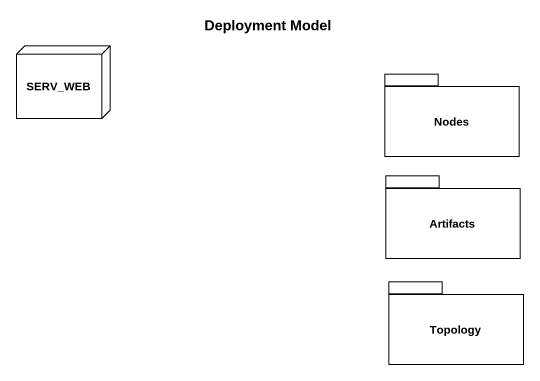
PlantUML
@startuml
title Deployment Model
node SERV_WEB
package Nodes {
}
package Artifacts {
}
package Topology {
}
@enduml
